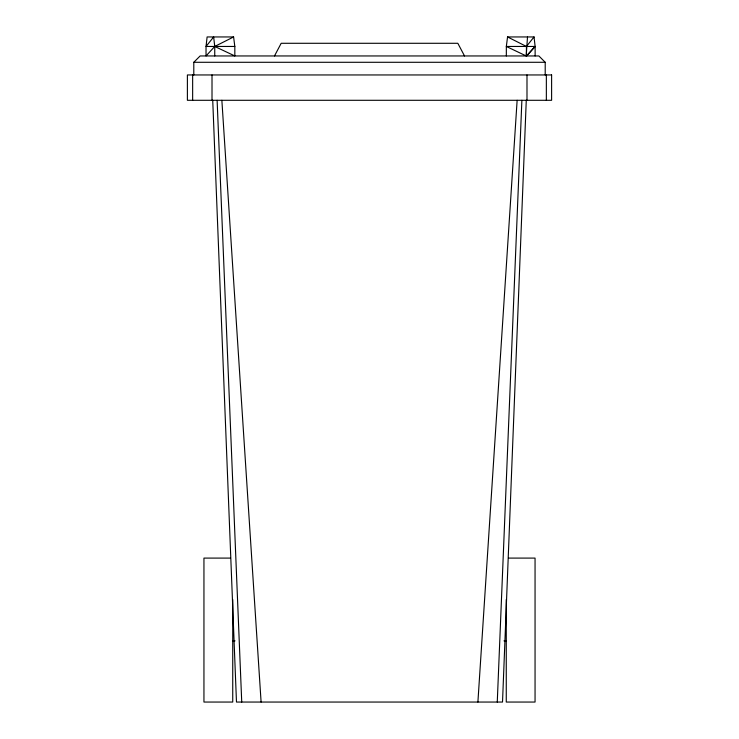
<?xml version="1.0" encoding="UTF-8"?>
<svg xmlns="http://www.w3.org/2000/svg" width="739" height="739" viewBox="0 0 739 739"><rect width="100%" height="100%" fill="white"/><g stroke="black" fill="none" stroke-linecap="round" stroke-linejoin="round"><path stroke-width="1.11" d="M527.498 36.95L526.205 55.952L506.335 46.455L507.554 36.95L534.048 36.95L535.128 46.455L535.128 55.952M526.27 100.292L502.52 702.05L236.48 702.05L212.73 100.292M497.264 702.05L521.882 100.292M477.902 702.05L517.134 100.292M274.483 55.952L281.18 43.287L457.82 43.287L464.517 55.952M506.335 55.952L506.335 46.455L535.128 46.455L526.417 55.952L526.417 46.455L534.048 36.95M526.704 55.952L535.128 46.455M233.598 36.95L214.744 46.455L206.033 55.952L206.033 46.455L207.114 36.95L233.598 36.95L234.826 46.455L234.826 55.952L214.744 46.455L213.663 36.95L206.033 46.455L234.826 46.455M193.794 74.953L193.794 62.288L200.13 55.952L538.87 55.952L545.206 62.288L545.206 74.953M193.794 62.288L545.206 62.288M230.429 558.093L203.946 558.093L203.946 702.05L232.739 702.05L232.739 599.505M508.571 558.093L535.054 558.093L535.054 702.05L506.261 702.05L506.261 599.505M232.739 640.87L235.02 640.87M503.98 640.87L506.261 640.87M507.554 36.95L526.417 46.455M221.866 100.292L261.098 702.05M217.118 100.292L241.736 702.05M546.352 74.953L546.352 100.292M526.99 74.953L526.99 100.292M214.744 46.455L214.744 55.952M212.01 74.953L212.01 100.292M192.648 74.953L192.648 100.292M551.608 74.953L187.392 74.953L187.392 100.292L551.608 100.292L551.608 74.953"/></g></svg>
